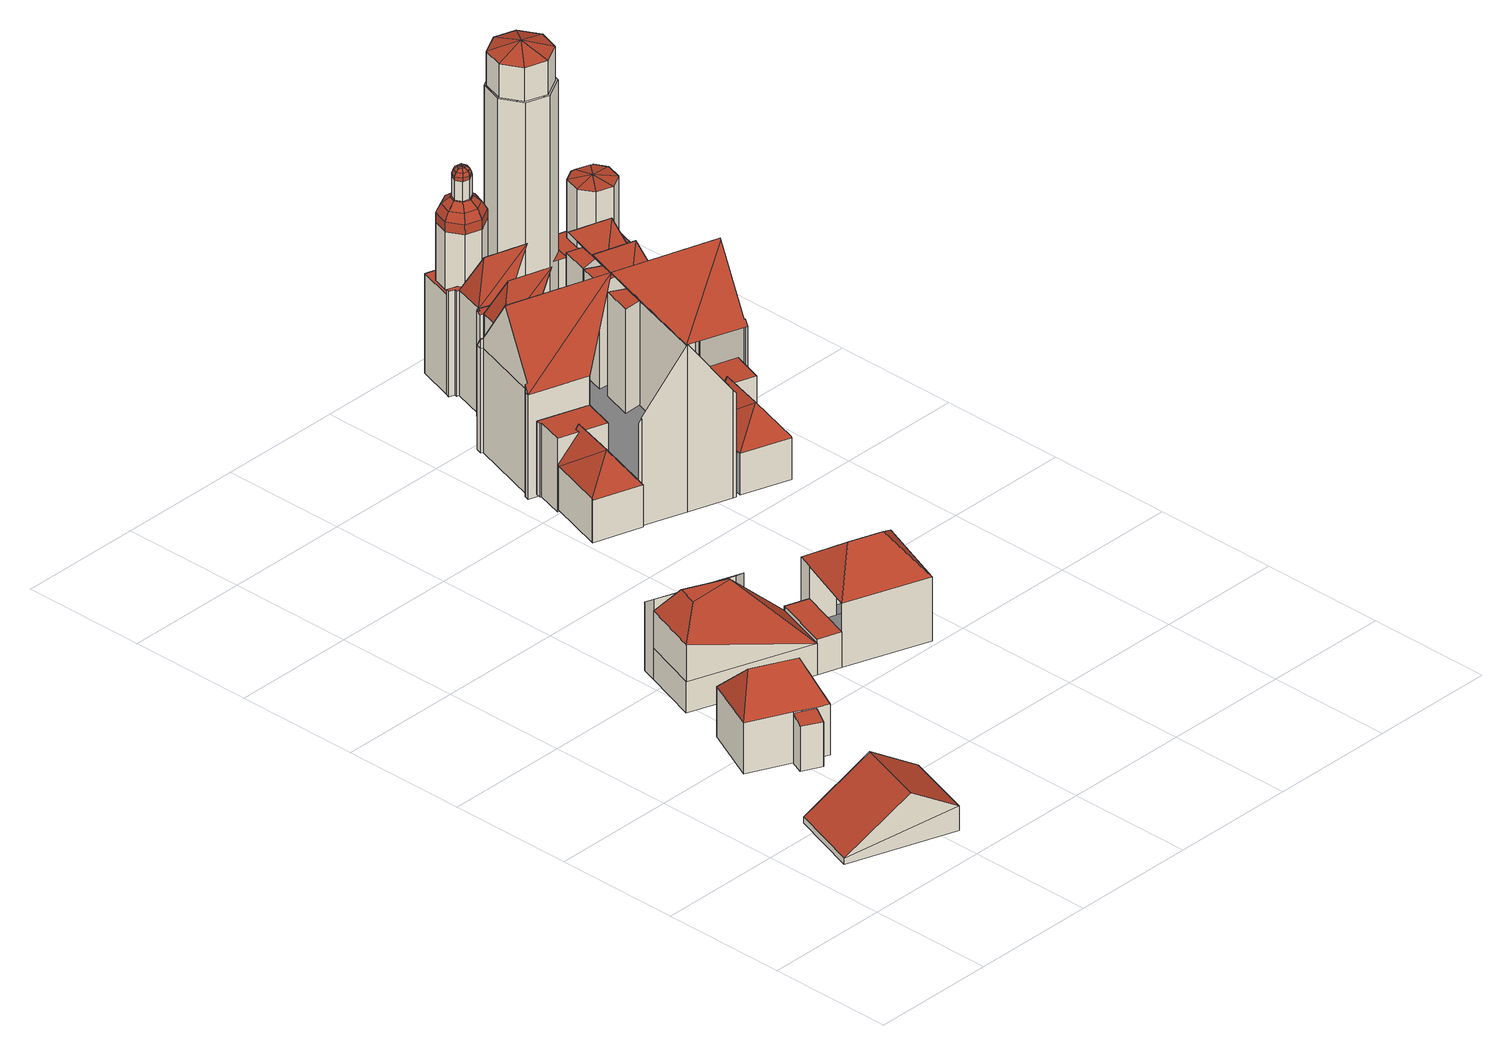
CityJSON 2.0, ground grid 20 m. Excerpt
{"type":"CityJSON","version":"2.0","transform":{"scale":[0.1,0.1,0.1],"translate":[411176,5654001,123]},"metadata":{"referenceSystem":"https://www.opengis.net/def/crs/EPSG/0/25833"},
"CityObjects":{
"building1":{"type":"Building","attributes":{"Dachtyp_tdc":"tdcGableRoof","Gemeindeschluessel":14612000,"Dachneigung":35.72,"QualitaetDacherkennung":24,"Geometrietyp2DReferenz":"3000","measuredHeight":8.52,"function":"31001_9998","roofType":"3100"},"geometry":[{"type":"Solid","lod":"2","boundaries":[[[[0,1,2,3]],[[1,4,5,2]],[[4,6,7,5]],[[6,0,3,7]],[[4,1,8]],[[0,6,9]],[[1,0,9,8]],[[6,4,8,9]],[[3,2,5,7]]]],"semantics":{"surfaces":[{"type":"WallSurface"},{"type":"RoofSurface"},{"type":"GroundSurface"}],"values":[[0,0,0,0,0,0,1,1,2]]}}]},
"building2":{"type":"Building","attributes":{"Gemeindeschluessel":14612000,"Geometrietyp2DReferenz":"3000","function":"31001_9998","roofType":"9999"},"children":["building2-1","building2-2"]},
"building2-1":{"type":"BuildingPart","attributes":{"Dachtyp_tdc":"tdcHipRoof","Dachneigung":46.64,"QualitaetDacherkennung":80,"Geometrietyp2DReferenz":"3000","measuredHeight":13.51,"roofType":"3200"},"parents":["building2"],"geometry":[{"type":"MultiSurface","lod":"2","boundaries":[[[10,11,12,13]],[[11,14,15,12]],[[16,17,18]],[[19,20,21,16,18,22]],[[17,14,11,10,23,24,25,22,18]],[[13,12,15,26,27,28,29,30,31,32,33]],[[16,21,28,27]],[[21,34,28]],[[20,29,35]],[[20,19,30,29]],[[19,25,31,30]],[[25,24,32,31]],[[24,23,33,32]],[[23,10,13,33]],[[14,17,26,15]],[[17,16,27,26]],[[25,19,22]]],"semantics":{"surfaces":[{"type":"WallSurface"},{"type":"RoofSurface"},{"type":"GroundSurface"}],"values":[0,0,1,1,1,2,0,0,0,0,0,0,0,0,0,0,1]}}]},
"building2-2":{"type":"BuildingPart","attributes":{"Dachtyp_tdc":"tdcPolyFlatRoof","Dachneigung":19.88,"QualitaetDacherkennung":61,"Geometrietyp2DReferenz":"3000","measuredHeight":8.14,"roofType":"2100"},"parents":["building2"],"geometry":[{"type":"MultiSurface","lod":"2","boundaries":[[[36,35,29,37]],[[34,38,39,28]],[[38,36,37,39]],[[38,34,35,36]],[[37,29,28,39]]],"semantics":{"surfaces":[{"type":"WallSurface"},{"type":"RoofSurface"},{"type":"GroundSurface"}],"values":[0,0,0,1,2]}}]},
"building3":{"type":"Building","attributes":{"Gemeindeschluessel":14612000,"Geometrietyp2DReferenz":"3000","function":"31001_9998","roofType":"9999"},"children":["building3-1","building3-2","building3-3"]},
"building3-1":{"type":"BuildingPart","attributes":{"Dachtyp_tdc":"tdcCutTentRoof","Dachneigung":46.96,"QualitaetDacherkennung":22,"Geometrietyp2DReferenz":"3000","measuredHeight":14.85,"roofType":"9999"},"parents":["building3"],"geometry":[{"type":"MultiSurface","lod":"2","boundaries":[[[40,41,42,43]],[[41,44,45,42]],[[44,46,47,45]],[[46,48,49,47]],[[50,51,52,53]],[[41,54,50,53,55]],[[44,41,55,56]],[[51,44,56,52]],[[56,55,53,52]],[[40,54,41]],[[46,51,50,48]],[[44,51,46]],[[49,43,42,45,47]]],"semantics":{"surfaces":[{"type":"WallSurface"},{"type":"RoofSurface"},{"type":"GroundSurface"}],"values":[0,0,0,0,1,1,1,1,1,0,0,0,2]}}]},
"building3-2":{"type":"BuildingPart","attributes":{"Dachtyp_tdc":"tdcPolyFlatRoof","Dachneigung":37.23,"QualitaetDacherkennung":57,"Geometrietyp2DReferenz":"3000","measuredHeight":13.14,"roofType":"2100"},"parents":["building3"],"geometry":[{"type":"MultiSurface","lod":"2","boundaries":[[[57,58,59,60]],[[58,61,59]],[[62,63,64,65,66]],[[63,67,54,40,43,64]],[[68,57,60,49,48,50]],[[68,67,63,62,58,57]],[[60,59,65,64,43,49]]],"semantics":{"surfaces":[{"type":"WallSurface"},{"type":"RoofSurface"},{"type":"GroundSurface"}],"values":[0,0,0,0,0,1,2]}}]},
"building3-3":{"type":"BuildingPart","attributes":{"Dachtyp_tdc":"tdcGableRoof","Dachneigung":13.79,"QualitaetDacherkennung":60,"Geometrietyp2DReferenz":"3000","measuredHeight":5.95,"roofType":"3100"},"parents":["building3"],"geometry":[{"type":"MultiSurface","lod":"2","boundaries":[[[61,69,70,59]],[[69,71,72,70]],[[71,66,65,72]],[[71,69,73]],[[69,61,74,73]],[[66,71,73,74]],[[59,70,72,65]]],"semantics":{"surfaces":[{"type":"WallSurface"},{"type":"RoofSurface"},{"type":"GroundSurface"}],"values":[0,0,0,0,1,1,2]}}]},
"building4":{"type":"Building","attributes":{"Gemeindeschluessel":14612000,"Geometrietyp2DReferenz":"3000","function":"31001_9998","roofType":"9999"},"children":["building4-1","building4-2","building4-3"]},
"building4-1":{"type":"BuildingPart","attributes":{"Dachtyp_tdc":"tdcPolyFlatRoof","Dachneigung":0,"QualitaetDacherkennung":48,"Geometrietyp2DReferenz":"3000","measuredHeight":5.89,"roofType":"1000"},"parents":["building4"],"geometry":[{"type":"MultiSurface","lod":"2","boundaries":[[[75,76,77,42]],[[78,79,45,80]],[[79,75,42,45]],[[79,78,76,75]],[[42,77,80,45]]],"semantics":{"surfaces":[{"type":"WallSurface"},{"type":"RoofSurface"},{"type":"GroundSurface"}],"values":[0,0,0,1,2]}}]},
"building4-2":{"type":"BuildingPart","attributes":{"Dachtyp_tdc":"tdcHipRoof","Dachneigung":37.4,"QualitaetDacherkennung":71,"Geometrietyp2DReferenz":"3000","measuredHeight":15.5,"roofType":"3200"},"parents":["building4"],"geometry":[{"type":"MultiSurface","lod":"2","boundaries":[[[81,82,83,84,85]],[[82,86,87,83]],[[86,88,78,80,87]],[[89,90,91,77,76]],[[90,92,93,91]],[[92,94,93]],[[86,82,95]],[[90,89,88,96]],[[82,81,92,90,96,95]],[[88,86,95,96]],[[84,83,87,80,77,91,93]]],"semantics":{"surfaces":[{"type":"WallSurface"},{"type":"RoofSurface"},{"type":"GroundSurface"}],"values":[0,0,0,0,0,0,1,1,1,1,2]}}]},
"building4-3":{"type":"BuildingPart","attributes":{"Dachtyp_tdc":"tdcGableRoof","Dachneigung":12.2,"QualitaetDacherkennung":62,"Geometrietyp2DReferenz":"3000","measuredHeight":5.94,"roofType":"3100"},"parents":["building4"],"geometry":[{"type":"MultiSurface","lod":"2","boundaries":[[[94,97,98,93]],[[97,99,100,98]],[[99,85,84,100]],[[94,101,102,97]],[[99,102,101,85]],[[97,102,99]],[[98,100,84,93]]],"semantics":{"surfaces":[{"type":"WallSurface"},{"type":"RoofSurface"},{"type":"GroundSurface"}],"values":[0,0,0,1,1,0,2]}}]},
"building5":{"type":"Building","attributes":{"name":"Lukaskirche","Gemeindeschluessel":14612000,"QualitaetDacherkennung":100,"Geometrietyp2DReferenz":"3000","function":"31001_3041","roofType":"9999"},"children":["building5-1","building5-2","building5-3","building5-4","building5-5","building5-6","building5-7","building5-8","building5-9","building5-10","building5-11","building5-12","building5-13","building5-14","building5-15","building5-16","building5-17","building5-18","building5-19","building5-20","building5-21","building5-22","building5-23","building5-24","building5-25"]},
"building5-1":{"type":"BuildingPart","attributes":{"Dachtyp_tdc":"tdcLeanToRoof","Dachneigung":0,"QualitaetDacherkennung":100,"Geometrietyp2DReferenz":"3000","measuredHeight":17.03,"roofType":"2100"},"parents":["building5"],"geometry":[{"type":"Solid","lod":"2","boundaries":[[[[103,104,105,106]],[[104,107,108,105]],[[107,109,110,108]],[[109,103,106,110]],[[109,107,104,103]],[[106,105,108,110]]]],"semantics":{"surfaces":[{"type":"WallSurface"},{"type":"RoofSurface"},{"type":"GroundSurface"}],"values":[[0,0,0,0,1,2]]}}]},
"building5-2":{"type":"BuildingPart","attributes":{"Dachtyp_tdc":"tdcLeanToRoof","Dachneigung":0,"QualitaetDacherkennung":100,"Geometrietyp2DReferenz":"3000","measuredHeight":17.16,"roofType":"2100"},"parents":["building5"],"geometry":[{"type":"MultiSurface","lod":"2","boundaries":[[[111,112,113,114]],[[112,115,116,113]],[[115,117,118,116]],[[117,119,120,118]],[[119,121,120]],[[122,123,124,125,126]],[[123,127,128,124]],[[127,111,114,128]],[[127,123,122,129,119,117,115,112,111]],[[114,113,116,118,120,130,125,124,128]]],"semantics":{"surfaces":[{"type":"WallSurface"},{"type":"RoofSurface"},{"type":"GroundSurface"}],"values":[0,0,0,0,0,0,0,0,1,2]}}]},
"building5-3":{"type":"BuildingPart","attributes":{"Dachtyp_tdc":"tdcGableRoof","Dachneigung":55.58,"QualitaetDacherkennung":100,"Geometrietyp2DReferenz":"3000","measuredHeight":27.45,"roofType":"3100"},"parents":["building5"],"geometry":[{"type":"MultiSurface","lod":"2","boundaries":[[[131,132,133,134,135,136]],[[132,137,138,133]],[[137,139,140,138]],[[139,141,142,140]],[[141,143,144,142]],[[143,145,146,144]],[[145,147,148,146]],[[147,149,150,148]],[[149,151,152,150]],[[151,153,154,152]],[[153,155,156,154]],[[157,158,159,131]],[[160,161,157,131,155]],[[158,162,163,145,159]],[[143,164,165,137,132,159,145]],[[137,165,139]],[[139,165,164,141]],[[141,164,143]],[[145,163,147]],[[147,163,162,149]],[[149,162,158,157,161,151]],[[151,161,160,153]],[[153,160,155]],[[131,159,132]],[[134,133,138,140,142,144,146,148,150,152,154,156]]],"semantics":{"surfaces":[{"type":"WallSurface"},{"type":"RoofSurface"},{"type":"GroundSurface"}],"values":[0,0,0,0,0,0,0,0,0,0,0,1,1,1,1,0,0,0,0,0,0,0,0,0,2]}}]},
"building5-4":{"type":"BuildingPart","attributes":{"Dachtyp_tdc":"tdcTentRoof","Dachneigung":18.83,"QualitaetDacherkennung":100,"Geometrietyp2DReferenz":"3000","measuredHeight":7,"roofType":"3500"},"parents":["building5"],"geometry":[{"type":"MultiSurface","lod":"2","boundaries":[[[166,167,168,169]],[[167,170,171,168]],[[170,172,173,171]],[[172,174,175,173]],[[174,176,177,175]],[[176,178,179,177]],[[178,180,181,179]],[[180,166,169,181]],[[167,166,182]],[[170,167,182]],[[172,170,182]],[[174,172,182]],[[176,174,182]],[[178,176,182]],[[180,178,182]],[[166,180,182]]],"semantics":{"surfaces":[{"type":"WallSurface"},{"type":"RoofSurface"}],"values":[0,0,0,0,0,0,0,0,1,1,1,1,1,1,1,1]}}]},
"building5-5":{"type":"BuildingPart","attributes":{"Dachtyp_tdc":"tdcHipAndGableRoof","Dachneigung":66.91,"QualitaetDacherkennung":100,"Geometrietyp2DReferenz":"3000","measuredHeight":23.16,"roofType":"5000"},"parents":["building5"],"geometry":[{"type":"MultiSurface","lod":"2","boundaries":[[[183,184,185,186,187]],[[184,107,188,185]],[[107,189,190,191,188]],[[107,184,192]],[[184,193,192]],[[193,184,183]],[[189,192,193]],[[192,189,107]],[[186,185,188,191]]],"semantics":{"surfaces":[{"type":"WallSurface"},{"type":"RoofSurface"},{"type":"GroundSurface"}],"values":[0,0,0,1,1,1,1,1,2]}}]},
"building5-6":{"type":"BuildingPart","attributes":{"Dachtyp_tdc":"tdcLeanToRoof","Dachneigung":0,"QualitaetDacherkennung":100,"Geometrietyp2DReferenz":"3000","measuredHeight":16.25,"roofType":"2100"},"parents":["building5"],"geometry":[{"type":"MultiSurface","lod":"2","boundaries":[[[194,195,196,197]],[[195,198,199,196]],[[198,200,201,199]],[[200,202,203,201]],[[202,204,205,206,203]],[[207,208,209,210,211]],[[212,124,213]],[[121,194,197,120]],[[121,214,126,212,208,207,204,202,200,198,195,194]],[[197,196,199,201,203,206,211,210,124,130,120]]],"semantics":{"surfaces":[{"type":"WallSurface"},{"type":"RoofSurface"},{"type":"GroundSurface"}],"values":[0,0,0,0,0,0,0,0,1,2]}}]},
"building5-7":{"type":"BuildingPart","attributes":{"Dachtyp_tdc":"tdcLeanToRoof","Dachneigung":0,"QualitaetDacherkennung":100,"Geometrietyp2DReferenz":"3000","measuredHeight":11.56,"roofType":"2100"},"parents":["building5"],"geometry":[{"type":"MultiSurface","lod":"2","boundaries":[[[215,216,217,218]],[[216,219,220,217]],[[221,215,218,222]],[[221,136,219,216,215]],[[218,217,220,135,222]]],"semantics":{"surfaces":[{"type":"WallSurface"},{"type":"RoofSurface"},{"type":"GroundSurface"}],"values":[0,0,0,1,2]}}]},
"building5-8":{"type":"BuildingPart","attributes":{"Dachtyp_tdc":"tdcHipAndGableRoof","Dachneigung":66.91,"QualitaetDacherkennung":100,"Geometrietyp2DReferenz":"3000","measuredHeight":23.25,"roofType":"5000"},"parents":["building5"],"geometry":[{"type":"MultiSurface","lod":"2","boundaries":[[[223,224,225,226,227]],[[224,111,114,225]],[[111,228,229,230,114]],[[111,224,231]],[[223,228,232]],[[224,232,231]],[[232,224,223]],[[228,231,232]],[[231,228,111]],[[226,225,114,230]]],"semantics":{"surfaces":[{"type":"WallSurface"},{"type":"RoofSurface"},{"type":"GroundSurface"}],"values":[0,0,0,1,0,1,1,1,1,2]}}]},
"building5-9":{"type":"BuildingPart","attributes":{"Dachtyp_tdc":"tdcFreeFormRoof","Dachneigung":89.22,"QualitaetDacherkennung":100,"Geometrietyp2DReferenz":"3000","measuredHeight":30.19,"roofType":"5000"},"parents":["building5"],"geometry":[{"type":"Solid","lod":"2","boundaries":[[[[233,234,235,236]],[[234,237,238,235]],[[237,239,240,238]],[[239,241,242,240]],[[241,243,244,242]],[[243,245,246,244]],[[245,247,248,246]],[[247,233,236,248]],[[249,250,251]],[[249,251,252]],[[249,252,253]],[[249,253,254]],[[249,254,255]],[[249,255,256]],[[249,256,257]],[[249,257,250]],[[250,258,259,251]],[[251,259,260,252]],[[252,260,261,253]],[[253,261,262,254]],[[254,262,263,255]],[[255,263,264,256]],[[256,264,265,257]],[[257,265,258,250]],[[258,266,267,259]],[[259,267,268,260]],[[260,268,269,261]],[[261,269,270,262]],[[262,270,271,263]],[[263,271,272,264]],[[264,272,273,265]],[[265,273,266,258]],[[266,247,245,267]],[[267,245,243,268]],[[268,243,241,269]],[[269,241,239,270]],[[270,239,237,271]],[[271,237,234,272]],[[272,234,233,273]],[[273,233,247,266]],[[236,235,238,240,242,244,246,248]]]],"semantics":{"surfaces":[{"type":"WallSurface"},{"type":"RoofSurface"},{"type":"GroundSurface"}],"values":[[0,0,0,0,0,0,0,0,1,1,1,1,1,1,1,1,1,1,1,1,1,1,1,1,1,1,1,1,1,1,1,1,1,1,1,1,1,1,1,1,2]]}}]},
"building5-10":{"type":"BuildingPart","attributes":{"Dachtyp_tdc":"tdcHipAndGableRoof","Dachneigung":52.8,"QualitaetDacherkennung":100,"Geometrietyp2DReferenz":"3000","measuredHeight":12.11,"roofType":"5000"},"parents":["building5"],"geometry":[{"type":"MultiSurface","lod":"2","boundaries":[[[274,275,276,277]],[[275,278,279,276]],[[278,280,281,279]],[[280,282,283,281]],[[282,284,285,283]],[[284,286,287,285]],[[278,275,274,288]],[[288,286,284]],[[286,288,274,289,290]],[[282,280,288,284]],[[280,278,288]],[[287,291,292,277,276,279,281,283,285]]],"semantics":{"surfaces":[{"type":"WallSurface"},{"type":"RoofSurface"},{"type":"GroundSurface"}],"values":[0,0,0,0,0,0,1,1,1,1,1,2]}}]},
"building5-11":{"type":"BuildingPart","attributes":{"Dachtyp_tdc":"tdcLeanToRoof","Dachneigung":0,"QualitaetDacherkennung":100,"Geometrietyp2DReferenz":"3000","measuredHeight":17.11,"roofType":"2100"},"parents":["building5"],"geometry":[{"type":"MultiSurface","lod":"2","boundaries":[[[293,294,295,296]],[[294,297,298,295]],[[299,293,296,300,301]],[[299,297,294,293]],[[296,295,298,302,300]]],"semantics":{"surfaces":[{"type":"WallSurface"},{"type":"RoofSurface"},{"type":"GroundSurface"}],"values":[0,0,0,1,2]}}]},
"building5-12":{"type":"BuildingPart","attributes":{"Dachtyp_tdc":"tdcLeanToRoof","Dachneigung":0,"QualitaetDacherkennung":100,"Geometrietyp2DReferenz":"3000","measuredHeight":17.09,"roofType":"2100"},"parents":["building5"],"geometry":[{"type":"Solid","lod":"2","boundaries":[[[[303,304,305,306]],[[304,307,308,305]],[[307,309,310,308]],[[309,311,312,310]],[[311,313,314,312]],[[313,224,315,314]],[[224,316,317,315]],[[316,303,306,317]],[[316,224,313,311,309,307,304,303]],[[306,305,308,310,312,314,315,317]]]],"semantics":{"surfaces":[{"type":"WallSurface"},{"type":"RoofSurface"},{"type":"GroundSurface"}],"values":[[0,0,0,0,0,0,0,0,1,2]]}}]},
"building5-13":{"type":"BuildingPart","attributes":{"Dachtyp_tdc":"tdcPolyFlatRoof","Dachneigung":0,"QualitaetDacherkennung":100,"Geometrietyp2DReferenz":"3000","measuredHeight":44.27,"roofType":"1000"},"parents":["building5"],"geometry":[{"type":"MultiSurface","lod":"2","boundaries":[[[318,319,320,321]],[[319,322,323,320]],[[322,324,325,323]],[[325,326,327,328,329,321,320,323]],[[324,330,326,325]],[[330,331,327,326]],[[331,332,328,327]],[[332,333,329,328]],[[333,318,321,329]]],"semantics":{"surfaces":[{"type":"WallSurface"},{"type":"GroundSurface"}],"values":[0,0,0,1,0,0,0,0,0]}}]},
"building5-14":{"type":"BuildingPart","attributes":{"Dachtyp_tdc":"tdcHipAndGableRoof","Dachneigung":66.91,"QualitaetDacherkennung":100,"Geometrietyp2DReferenz":"3000","measuredHeight":23.2,"roofType":"5000"},"parents":["building5"],"geometry":[{"type":"MultiSurface","lod":"2","boundaries":[[[334,299,300,335,336]],[[299,337,338,300]],[[337,339,340,341,338]],[[337,299,342]],[[334,339,343]],[[299,343,342]],[[343,299,334]],[[339,342,343]],[[342,339,337]],[[335,300,338,341]]],"semantics":{"surfaces":[{"type":"WallSurface"},{"type":"RoofSurface"},{"type":"GroundSurface"}],"values":[0,0,0,1,0,1,1,1,1,2]}}]},
"building5-15":{"type":"BuildingPart","attributes":{"Dachtyp_tdc":"tdcGableRoof","Dachneigung":53.78,"QualitaetDacherkennung":100,"Geometrietyp2DReferenz":"3000","measuredHeight":27.48,"roofType":"3100"},"parents":["building5"],"geometry":[{"type":"MultiSurface","lod":"2","boundaries":[[[344,289,292,345]],[[346,290,291,347,291,290]],[[348,349,350,351]],[[348,352,353,349]],[[352,354,355,353]],[[354,356,357,355]],[[356,358,359,357]],[[358,344,345,359]],[[345,347,360,361,362,363,227,229,364,365,366,367,368,336,340,187,190,134,369,370,349,353,355,357,359]]],"semantics":{"surfaces":[{"type":"WallSurface"},{"type":"GroundSurface"}],"values":[0,0,0,0,0,0,0,0,1]}}]},
"building5-16":{"type":"BuildingPart","attributes":{"Dachtyp_tdc":"tdcLeanToRoof","Dachneigung":0,"QualitaetDacherkennung":100,"Geometrietyp2DReferenz":"3000","measuredHeight":11.97,"roofType":"2100"},"parents":["building5"],"geometry":[{"type":"Solid","lod":"2","boundaries":[[[[371,372,373,374]],[[372,375,376,373]],[[375,377,378,376]],[[377,379,380,378]],[[379,381,382,380]],[[381,371,374,382]],[[381,379,377,375,372,371]],[[374,373,376,378,380,382]]]],"semantics":{"surfaces":[{"type":"WallSurface"},{"type":"RoofSurface"},{"type":"GroundSurface"}],"values":[[0,0,0,0,0,0,1,2]]}}]},
"building5-17":{"type":"BuildingPart","attributes":{"Dachtyp_tdc":"tdcTentRoof","Dachneigung":8.79,"QualitaetDacherkennung":100,"Geometrietyp2DReferenz":"3000","measuredHeight":26.24,"roofType":"3500"},"parents":["building5"],"geometry":[{"type":"MultiSurface","lod":"2","boundaries":[[[383,384,385,386]],[[384,387,388,385]],[[387,389,390,388]],[[389,391,392,390]],[[391,393,394,392]],[[393,395,396,394]],[[395,397,398,396]],[[397,399,400,398]],[[383,399,401]],[[384,383,401]],[[387,384,401]],[[389,387,401]],[[389,401,402,391]],[[403,402,401]],[[395,393,403,401,397]],[[399,397,401]],[[391,402,403,393]],[[386,385,388,390,392,394,396,398,400,404,302]]],"semantics":{"surfaces":[{"type":"WallSurface"},{"type":"RoofSurface"},{"type":"GroundSurface"}],"values":[0,0,0,0,0,0,0,0,1,1,1,1,1,1,1,1,0,2]}}]},
"building5-18":{"type":"BuildingPart","attributes":{"Dachtyp_tdc":"tdcFreeFormRoof","Dachneigung":89.22,"QualitaetDacherkennung":100,"Geometrietyp2DReferenz":"3000","measuredHeight":4.97,"roofType":"5000"},"parents":["building5"],"geometry":[{"type":"Solid","lod":"2","boundaries":[[[[405,406,407,408]],[[406,409,410,407]],[[409,411,412,410]],[[411,413,414,412]],[[413,415,416,414]],[[415,417,418,416]],[[417,419,420,418]],[[419,405,408,420]],[[421,422,423]],[[421,423,424]],[[421,424,425]],[[421,425,426]],[[421,426,427]],[[421,427,428]],[[421,428,429]],[[421,429,422]],[[422,430,431,423]],[[423,431,432,424]],[[424,432,433,425]],[[425,433,434,426]],[[426,434,435,427]],[[427,435,436,428]],[[428,436,437,429]],[[429,437,430,422]],[[430,438,439,431]],[[431,439,440,432]],[[432,440,441,433]],[[433,441,442,434]],[[434,442,443,435]],[[435,443,444,436]],[[436,444,445,437]],[[437,445,438,430]],[[438,419,417,439]],[[439,417,415,440]],[[440,415,413,441]],[[441,413,411,442]],[[442,411,409,443]],[[443,409,406,444]],[[444,406,405,445]],[[445,405,419,438]],[[408,407,410,412,414,416,418,420]]]],"semantics":{"surfaces":[{"type":"WallSurface"},{"type":"RoofSurface"},{"type":"GroundSurface"}],"values":[[0,0,0,0,0,0,0,0,1,1,1,1,1,1,1,1,1,1,1,1,1,1,1,1,1,1,1,1,1,1,1,1,1,1,1,1,1,1,1,1,2]]}}]},
"building5-19":{"type":"BuildingPart","attributes":{"Dachtyp_tdc":"tdcLeanToRoof","Dachneigung":0,"QualitaetDacherkennung":100,"Geometrietyp2DReferenz":"3000","measuredHeight":17.07,"roofType":"2100"},"parents":["building5"],"geometry":[{"type":"Solid","lod":"2","boundaries":[[[[293,337,338,296]],[[337,446,447,338]],[[446,448,449,447]],[[448,450,451,449]],[[450,452,453,451]],[[452,184,185,453]],[[184,454,455,185]],[[454,293,296,455]],[[454,184,452,450,448,446,337,293]],[[296,338,447,449,451,453,185,455]]]],"semantics":{"surfaces":[{"type":"WallSurface"},{"type":"RoofSurface"},{"type":"GroundSurface"}],"values":[[0,0,0,0,0,0,0,0,1,2]]}}]},
"building5-20":{"type":"BuildingPart","attributes":{"Dachtyp_tdc":"tdcLeanToRoof","Dachneigung":0,"QualitaetDacherkennung":100,"Geometrietyp2DReferenz":"3000","measuredHeight":16.2,"roofType":"2100"},"parents":["building5"],"geometry":[{"type":"MultiSurface","lod":"2","boundaries":[[[204,456,457,205]],[[456,458,459,457]],[[458,460,461,459]],[[460,462,463,461]],[[462,464,465,463]],[[464,466,467,465]],[[466,468,469,467]],[[466,464,462,460,458,456,204,207,208,212,470,471,472,468]],[[469,473,474,213,209,475,205,457,459,461,463,465,467]]],"semantics":{"surfaces":[{"type":"WallSurface"},{"type":"RoofSurface"},{"type":"GroundSurface"}],"values":[0,0,0,0,0,0,0,1,2]}}]},
"building5-21":{"type":"BuildingPart","attributes":{"Dachtyp_tdc":"tdcLeanToRoof","Dachneigung":0,"QualitaetDacherkennung":100,"Geometrietyp2DReferenz":"3000","measuredHeight":16.23,"roofType":"2100"},"parents":["building5"],"geometry":[{"type":"MultiSurface","lod":"2","boundaries":[[[476,477,478,479]],[[477,480,481,478]],[[480,482,483,481]],[[482,484,485,483]],[[484,486,487,485]],[[486,301,300,488,487]],[[471,474,489,367]],[[472,473,490,473]],[[468,491,492,493,469]],[[491,494,495,492]],[[494,496,497,495]],[[496,498,499,497]],[[498,476,479,499]],[[498,496,494,491,468,472,471,500,501,502,301,486,484,482,480,477,476]],[[479,478,481,483,485,487,488,503,504,489,490,493,492,495,497,499]]],"semantics":{"surfaces":[{"type":"WallSurface"},{"type":"RoofSurface"},{"type":"GroundSurface"}],"values":[0,0,0,0,0,0,0,0,0,0,0,0,0,1,2]}}]},
"building5-22":{"type":"BuildingPart","attributes":{"Dachtyp_tdc":"tdcLeanToRoof","Dachneigung":0,"QualitaetDacherkennung":100,"Geometrietyp2DReferenz":"3000","measuredHeight":17.09,"roofType":"2100"},"parents":["building5"],"geometry":[{"type":"Solid","lod":"2","boundaries":[[[[505,506,507,508]],[[506,509,510,507]],[[509,511,512,510]],[[511,505,508,512]],[[511,509,506,505]],[[508,507,510,512]]]],"semantics":{"surfaces":[{"type":"WallSurface"},{"type":"RoofSurface"},{"type":"GroundSurface"}],"values":[[0,0,0,0,1,2]]}}]},
"building5-23":{"type":"BuildingPart","attributes":{"Dachtyp_tdc":"tdcHipAndGableRoof","Dachneigung":50.42,"QualitaetDacherkennung":100,"Geometrietyp2DReferenz":"3000","measuredHeight":11.95,"roofType":"5000"},"parents":["building5"],"geometry":[{"type":"MultiSurface","lod":"2","boundaries":[[[513,514,515,516]],[[514,517,518,515]],[[517,519,520,518]],[[519,521,522,520]],[[523,524,525,526]],[[524,513,516,525]],[[519,517,527,521]],[[514,513,524,527]],[[517,514,527]],[[523,527,524]],[[527,523,528,351,521]],[[516,515,518,520,522,350,529,526,525]]],"semantics":{"surfaces":[{"type":"WallSurface"},{"type":"RoofSurface"},{"type":"GroundSurface"}],"values":[0,0,0,0,0,0,1,1,1,1,1,2]}}]},
"building5-24":{"type":"BuildingPart","attributes":{"Dachtyp_tdc":"tdcGableRoof","Dachneigung":55.58,"QualitaetDacherkennung":100,"Geometrietyp2DReferenz":"3000","measuredHeight":27.57,"roofType":"3100"},"parents":["building5"],"geometry":[{"type":"Solid","lod":"2","boundaries":[[[[530,531,532,533,534]],[[535,536,537,538,159]],[[538,539,540,159]],[[541,537,536,542]],[[539,538,537,541]],[[542,536,535,533,532,543]],[[543,532,531,544]],[[544,531,530]],[[534,159,540]],[[545,546,547,548,549,550,551,552]],[[534,540,546,545]],[[540,539,547,546]],[[539,541,548,547]],[[541,542,549,548]],[[542,543,550,549]],[[543,544,551,550]],[[544,530,552,551]],[[530,534,545,552]],[[533,535,159,534]]]],"semantics":{"surfaces":[{"type":"RoofSurface"},{"type":"WallSurface"},{"type":"GroundSurface"}],"values":[[0,0,0,1,1,1,1,1,1,2,1,1,1,1,1,1,1,1,0]]}}]},
"building5-25":{"type":"BuildingPart","attributes":{"Dachtyp_tdc":"tdcHipAndGableRoof","Dachneigung":66.91,"QualitaetDacherkennung":100,"Geometrietyp2DReferenz":"3000","measuredHeight":23.21,"roofType":"5000"},"parents":["building5"],"geometry":[{"type":"MultiSurface","lod":"2","boundaries":[[[553,511,512,554,362]],[[511,304,305,512]],[[304,555,363,556,305]],[[304,511,557]],[[553,555,558]],[[511,558,557]],[[555,557,558]],[[557,555,304]],[[554,512,305,556]],[[558,511,553]]],"semantics":{"surfaces":[{"type":"WallSurface"},{"type":"RoofSurface"},{"type":"GroundSurface"}],"values":[0,0,0,1,0,1,1,1,2,1]}}]}
},
"vertices":[
[6,66,65],[44,178,65],[44,178,55],[6,66,55],[213,121,95],[213,121,55],[176,9,95],[176,9,55],[142,145,140],[105,33,140],
[182,430,104],[190,422,107],[190,422,34],[182,430,34],[194,411,116],[194,411,34],[217,290,117],[259,382,116],[215,346,169],[102,344,117],[168,313,117],[199,298,117],[147,378,169],[170,432,107],[160,428,116],[145,435,116],[259,382,34],[217,290,34],[199,298,34],[168,313,34],[102,344,34],[145,435,34],[160,428,34],[170,432,34],[199,298,115],[168,313,115],
[159,292,107],[159,292,34],[190,277,107],[190,277,34],
[351,577,60],[410,556,60],[410,556,9],[351,577,9],[380,466,60],[380,466,9],[187,532,60],[187,532,9],[218,622,60],[218,622,9],[218,622,121],[187,532,120],[234,562,155],[245,595,155],[351,577,79],[308,565,157],[307,561,157],
[226,646,121],[278,628,121],[278,628,9],[226,646,9],[278,628,64],[306,618,121],[359,600,121],[359,600,9],[306,618,9],[306,618,65],[351,577,140],[218,622,140],
[285,650,64],[285,650,9],[314,639,65],[314,639,9],[300,644,68],[293,623,68],
[410,556,67],[447,544,67],[447,544,9],[416,454,67],[380,466,67],[416,454,9],
[536,540,121],[587,522,122],[587,522,9],[536,540,9],[536,540,64],[549,409,114],[549,409,9],[416,454,114],[447,544,120],[455,567,121],[455,567,9],[507,550,121],[507,550,9],[507,550,64],[530,483,164],[478,501,164],
[514,571,64],[514,571,9],[543,561,64],[543,561,9],[522,544,68],[530,566,68],
[667,1094,190],[682,1142,190],[682,1142,20],[667,1094,20],[749,1105,190],[749,1105,20],[745,1096,190],[745,1096,20],
[546,1293,190],[542,1294,190],[542,1294,18],[546,1293,18],[543,1298,190],[543,1298,18],[534,1301,190],[534,1301,18],[536,1307,190],[536,1307,18],[536,1307,181],[549,1303,190],[621,1281,190],[621,1281,18],[549,1303,18],[549,1303,181],[613,1256,190],[613,1256,18],[539,1306,190],[539,1306,18],
[658,972,190],[700,1110,190],[700,1110,20],[658,972,20],[658,972,28],[658,972,143],[756,1092,190],[756,1092,20],[755,1091,190],[755,1091,20],[779,1084,190],[779,1084,20],[779,1085,190],[779,1085,20],[793,1081,190],[793,1081,20],[789,1067,190],[789,1067,20],[787,1068,190],[787,1068,20],[750,949,190],[750,949,20],[752,949,190],[752,949,20],[750,943,190],[750,943,20],[769,1011,292],[770,1013,294],[605,1063,294],[752,949,198],[750,949,198],[787,1068,210],[789,1067,210],[779,1084,191],[755,1091,192],
[717,1273,516],[685,1256,516],[685,1256,461],[717,1273,461],[650,1267,516],[650,1267,461],[633,1299,516],[633,1299,461],[644,1334,516],[644,1334,461],[677,1351,516],[677,1351,461],[711,1340,516],[711,1340,461],[728,1307,516],[728,1307,461],[681,1303,531],
[719,1170,190],[764,1156,190],[764,1156,19],[719,1170,19],[719,1170,20],[749,1105,19],[703,1119,190],[703,1119,20],[703,1119,19],[734,1138,251],[668,1157,251],
[555,1366,181],[557,1365,181],[557,1365,18],[555,1366,18],[574,1360,181],[574,1360,18],[573,1358,181],[573,1358,18],[635,1338,181],[635,1338,18],[637,1344,181],[637,1344,19],[637,1344,18],[640,1343,181],[636,1329,181],[636,1329,19],[636,1329,18],[640,1343,18],[621,1281,181],[621,1281,19],[539,1306,181],
[733,937,143],[720,898,143],[720,898,28],[733,937,28],[642,922,143],[642,922,28],[737,948,143],[737,948,28],
[576,1228,190],[531,1242,190],[531,1242,18],[576,1228,18],[576,1228,20],[592,1279,190],[592,1279,20],[592,1279,18],[561,1260,251],[627,1241,251],
[607,1297,276],[583,1284,276],[583,1284,18],[607,1297,18],[557,1292,276],[557,1292,18],[544,1317,276],[544,1317,18],[552,1343,276],[552,1343,18],[576,1356,276],[576,1356,18],[603,1347,276],[603,1347,18],[615,1323,276],[615,1323,18],[580,1320,320],[595,1321,316],[590,1332,316],[578,1336,316],[568,1330,316],[564,1319,316],[569,1308,316],[581,1304,316],[592,1310,316],[608,1322,306],[598,1342,306],[577,1348,306],[558,1338,306],[551,1317,306],[561,1298,306],[582,1292,306],[601,1302,306],[615,1323,292],[602,1347,292],[576,1355,292],[552,1343,292],[544,1317,292],[557,1293,292],[583,1284,292],[607,1297,292],
[466,873,97],[390,897,97],[390,897,28],[466,873,28],[390,898,99],[390,898,28],[418,987,99],[418,987,28],[419,990,100],[419,990,28],[459,988,149],[459,988,28],[495,966,97],[495,966,28],[438,915,149],[470,885,97],[484,930,97],[484,930,28],[470,885,28],
[701,1205,190],[716,1251,190],[716,1251,19],[701,1205,19],[787,1229,190],[787,1229,19],[784,1219,190],[784,1219,19],[784,1219,181],[787,1227,19],
[593,1192,190],[526,1228,190],[526,1228,19],[593,1192,19],[521,1230,190],[521,1230,19],[524,1240,190],[524,1240,19],[528,1238,190],[528,1238,19],[529,1243,190],[529,1243,19],[531,1242,19],[607,1236,190],[607,1236,19],
[676,1354,461],[714,1342,461],[714,1342,19],[676,1354,19],[732,1308,461],[732,1308,19],[720,1270,461],[720,1270,19],[685,1252,19],[648,1264,19],[630,1299,19],[642,1336,19],[685,1252,461],[648,1264,461],[630,1299,461],[642,1336,461],
[738,1234,190],[738,1234,19],[738,1234,20],[768,1169,190],[768,1169,19],[723,1183,190],[723,1183,20],[723,1183,19],[753,1201,251],[687,1220,251],
[470,885,190],[470,885,20],[484,930,190],[484,930,20],[617,840,190],[617,840,20],[617,840,29],[617,840,97],[612,841,196],[612,841,20],[544,863,294],[544,863,20],[475,885,196],[475,885,20],[475,884,196],[475,884,20],[511,1016,20],[553,1154,20],[556,1164,20],[572,1214,20],[595,1289,20],[621,1281,20],[668,1266,20],[717,1251,20],[741,1244,20],[642,922,20],[631,884,20],
[511,1016,143],[495,966,143],[495,966,23],[511,1016,23],[419,990,143],[419,990,23],[432,1032,143],[432,1032,23],[430,1033,143],[430,1033,23],[432,1041,143],[432,1041,23],
[784,1226,276],[758,1234,276],[758,1234,19],[784,1226,19],[745,1258,276],[745,1258,19],[753,1285,276],[753,1285,19],[773,1295,276],[773,1295,19],[806,1284,276],[806,1284,19],[806,1285,276],[806,1285,19],[816,1265,276],[816,1265,19],[808,1239,276],[808,1239,19],[781,1262,281],[778,1293,277],[801,1286,277],[789,1229,19],
[591,1311,349],[581,1306,349],[581,1306,317],[591,1311,317],[570,1309,349],[570,1309,317],[565,1319,349],[565,1319,317],[569,1329,349],[569,1329,317],[578,1334,349],[578,1334,317],[589,1331,349],[589,1331,317],[594,1321,349],[594,1321,317],[580,1320,366],[586,1320,365],[584,1325,365],[579,1326,365],[575,1324,365],[573,1319,365],[576,1315,365],[580,1314,365],[584,1316,365],[591,1321,361],[587,1329,361],[579,1331,361],[571,1327,361],[568,1319,361],[572,1311,361],[581,1309,361],[588,1313,361],[594,1321,355],[589,1331,355],[578,1334,355],[569,1329,355],[565,1319,355],[570,1309,355],[581,1306,355],[590,1311,355],
[775,1167,190],[775,1167,19],[773,1161,190],[773,1161,19],[777,1159,190],[777,1159,19],[775,1152,190],[775,1152,19],[688,1162,190],[688,1162,19],
[644,1367,181],[644,1367,19],[646,1374,181],[646,1374,19],[650,1373,181],[650,1373,19],[745,1343,181],[745,1343,19],[755,1339,181],[755,1339,19],[753,1333,181],[753,1333,19],[746,1310,181],[746,1310,19],[668,1266,181],[717,1251,181],[736,1314,181],[736,1314,19],[717,1251,19],[640,1343,19],
[825,1280,181],[807,1223,181],[807,1223,18],[825,1280,18],[805,1215,181],[805,1215,18],[803,1216,181],[803,1216,18],[796,1218,181],[796,1218,18],[795,1216,181],[795,1216,18],[784,1219,18],[717,1251,18],[736,1314,18],[744,1303,181],[744,1303,18],[746,1310,18],[806,1284,181],[806,1284,18],[806,1287,181],[806,1287,18],[823,1281,181],[823,1281,18],[741,1243,181],[789,1229,181],[787,1227,181],[787,1227,18],[789,1229,18],
[587,1172,190],[572,1122,190],[572,1122,19],[587,1172,19],[508,1168,190],[508,1168,19],[511,1178,190],[511,1178,19],
[720,898,98],[720,897,98],[720,897,29],[720,898,29],[691,806,99],[691,806,29],[691,805,97],[691,805,29],[614,830,97],[614,830,29],[642,922,97],[685,920,149],[685,920,29],[642,922,29],[664,847,149],[631,884,97],[631,884,29],
[463,1182,190],[460,1172,206],[463,1170,206],[446,1116,288],[553,1154,190],[445,1112,294],[426,1052,202],[422,1053,202],[419,1045,191],[419,1045,190],[511,1016,190],[422,1053,190],[426,1052,190],[463,1170,190],[460,1172,190],[553,1154,19],[511,1016,19],[419,1045,19],[422,1053,19],[426,1052,19],[463,1170,19],[460,1172,19],[463,1182,19],
[556,1164,190],[556,1164,19],[572,1214,190],[572,1214,19],[541,1196,251],[607,1177,251]
]}
